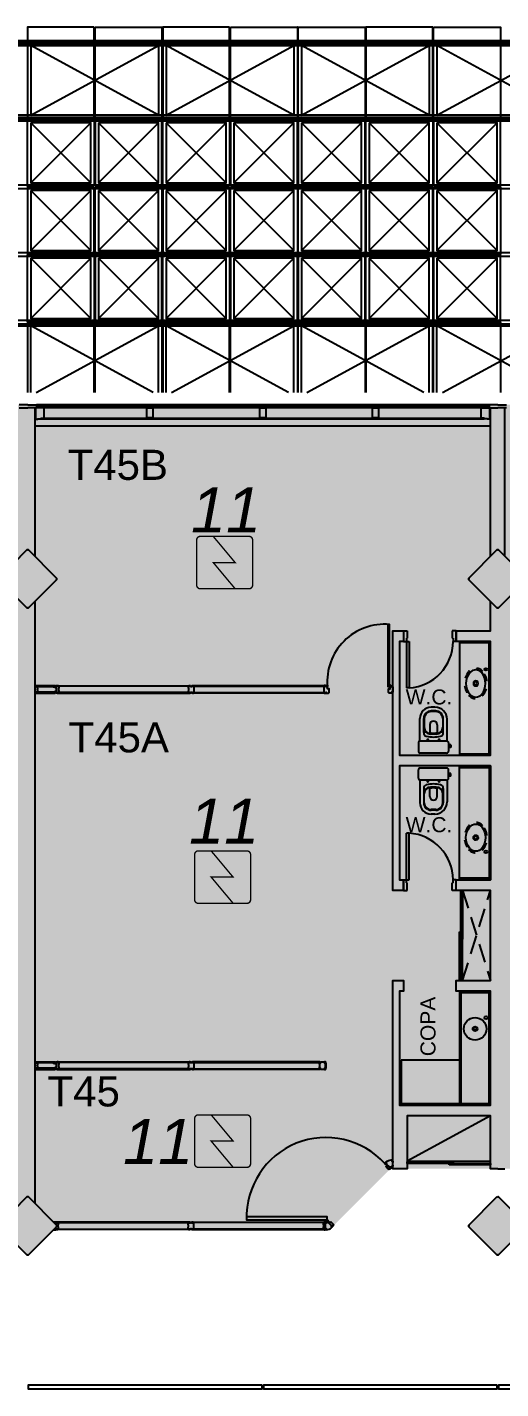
# Model space of a CAD drawing. Header units: metres. Extents: x -331 to 2982, y 362 to 2539.
# Drawn here: x 827.87 to 834.16, y 1324.65 to 1342.75 of the extents above; entities that cross this region are included whole.
import ezdxf

# ---------------------------------------------------------------- set-up
doc = ezdxf.new("R2010")
doc.units = ezdxf.units.M
for name, pattern in [('DASHED2', [0.375, 0.25, -0.125]), ('XR_BL2_3 PAV$0$CONTINUOUS', [0]), ('XR_BL2_3 PAV$0$HIDDEN', [0.375, 0.25, -0.125])]:
    doc.linetypes.add(name, pattern=pattern)
doc.layers.get('0').update_dxf_attribs({"color": 251})
doc.layers.add('_salas', color=251, linetype='Continuous', plot=False)
for name, color, linetype in [('ALV', 251, 'Continuous'), ('CX', 251, 'Continuous'), ('DET. FUMAÇA', 1, 'Continuous'), ('Detector_antigo', 84, 'Continuous'), ('Div', 251, 'Continuous'), ('Est', 251, 'Continuous'), ('Mob', 251, 'Continuous'), ('Proj', 251, 'DASHED2'), ('Texto_Salas', 251, 'Continuous'), ('vid', 251, 'Continuous')]:
    doc.layers.add(name, color=color, linetype=linetype)
doc.styles.add('ARIAL', font='arial.ttf')
doc.styles.add('X3G_ENTITY_1416BAE9', font='arial.ttf', dxfattribs={"height": 0.6})
doc.styles.add('X3G_ENTITY_1422761E', font='arial.ttf', dxfattribs={"height": 0.4})
doc.styles.add('X3G_ENTITY_1422761F', font='arial.ttf', dxfattribs={"height": 0.4})
doc.styles.add('X3G_ENTITY_14227620', font='arial.ttf', dxfattribs={"height": 0.4})

# ---------------------------------------------------------------- blocks, each defined once
blk = doc.blocks.new('Detector de fumaça')
at = {"layer": 'DET. FUMAÇA', "linetype": 'Continuous', "lineweight": 15, "const_width": 0.0187}
blk.add_lwpolyline([(774.599, 539.816), (775.249, 539.816, -0.414214), (775.296, 539.769), (775.296, 539.167, -0.414214), (775.249, 539.12), (774.599, 539.12, -0.414214), (774.553, 539.167), (774.553, 539.769, -0.414214)], format="xyb", close=True, dxfattribs=at)
blk.add_lwpolyline([(774.773, 539.816), (775.064, 539.468), (774.773, 539.468), (775.064, 539.12)], dxfattribs=at)

msp = doc.modelspace()

# ---------------------------------------------------------------- hatches: boundary and pattern name
at = {"layer": '_salas', "transparency": 33554559}
h = msp.add_hatch(color=256, dxfattribs=at)
h.dxf.hatch_style = 1
h.paths.add_polyline_path([(870.379, 1337.729), (851.629, 1337.729), (851.629, 1339.284), (851.299, 1339.284), (851.299, 1337.729), (840.564, 1337.729), (840.564, 1339.284), (840.234, 1339.284), (840.234, 1337.729), (765.239, 1337.729), (765.239, 1326.38), (765.429, 1326.38), (765.429, 1326.577), (765.615, 1326.764), (769.35, 1326.765), (769.383, 1326.773), (769.434, 1326.814), (770.192, 1327.57), (770.205, 1327.583), (770.229, 1327.574), (771.624, 1327.574), (773.019, 1327.574), (773.043, 1327.583), (773.056, 1327.57), (773.814, 1326.814), (773.866, 1326.773), (773.898, 1326.765), (777.527, 1326.765), (777.867, 1326.425), (777.874, 1326.432), (778.221, 1326.765), (781.85, 1326.765), (781.882, 1326.773), (781.934, 1326.814), (782.692, 1327.57), (782.705, 1327.583), (782.729, 1327.574), (784.124, 1327.574), (785.519, 1327.574), (785.543, 1327.583), (785.556, 1327.57), (786.314, 1326.814), (786.365, 1326.773), (786.398, 1326.765), (790.027, 1326.765), (790.367, 1326.425), (790.374, 1326.432), (790.721, 1326.765), (794.35, 1326.765), (794.382, 1326.773), (794.434, 1326.814), (795.191, 1327.57), (795.205, 1327.583), (795.229, 1327.574), (796.624, 1327.574), (798.019, 1327.574), (798.043, 1327.583), (798.056, 1327.57), (798.814, 1326.814), (798.865, 1326.773), (798.898, 1326.765), (802.527, 1326.765), (802.867, 1326.425), (802.874, 1326.432), (803.221, 1326.765), (806.85, 1326.765), (806.882, 1326.773), (806.934, 1326.814), (807.691, 1327.57), (807.705, 1327.583), (807.729, 1327.574), (809.124, 1327.574), (810.519, 1327.574), (810.543, 1327.583), (810.556, 1327.57), (811.314, 1326.814), (811.365, 1326.773), (811.398, 1326.765), (815.027, 1326.765), (815.367, 1326.425), (815.374, 1326.432), (815.721, 1326.765), (819.35, 1326.765), (819.382, 1326.773), (819.434, 1326.814), (820.191, 1327.57), (820.204, 1327.583), (820.229, 1327.574), (821.624, 1327.574), (823.019, 1327.574), (823.043, 1327.583), (823.056, 1327.57), (823.814, 1326.814), (823.865, 1326.773), (823.898, 1326.765), (827.528, 1326.765), (827.867, 1326.425), (827.874, 1326.432), (828.221, 1326.765), (831.85, 1326.765), (831.883, 1326.773), (831.935, 1326.814), (832.692, 1327.57), (832.705, 1327.583), (832.729, 1327.574), (834.124, 1327.574), (835.519, 1327.574), (835.544, 1327.583), (835.557, 1327.57), (836.314, 1326.814), (836.366, 1326.773), (836.398, 1326.765), (840.042, 1326.765), (840.374, 1326.432), (840.756, 1326.814), (840.474, 1327.096), (840.474, 1328.054), (841.234, 1328.054), (841.234, 1329.894), (849.608, 1329.894), (849.608, 1326.814), (849.748, 1326.814), (849.748, 1327.574), (851.494, 1327.574), (852.889, 1327.574), (852.913, 1327.583), (852.926, 1327.57), (853.684, 1326.814), (853.736, 1326.773), (853.768, 1326.765), (857.397, 1326.765), (857.737, 1326.425), (857.744, 1326.432), (858.091, 1326.765), (861.72, 1326.765), (861.752, 1326.773), (861.804, 1326.814), (862.562, 1327.57), (862.575, 1327.583), (862.599, 1327.574), (863.994, 1327.574), (865.389, 1327.574), (865.413, 1327.583), (865.426, 1327.57), (866.184, 1326.814), (866.235, 1326.773), (866.268, 1326.765), (870.003, 1326.764), (870.189, 1326.577), (870.189, 1326.38), (870.379, 1326.38), (870.379, 1326.38)])
h = msp.add_hatch(color=256, dxfattribs=at)
h.dxf.hatch_style = 1
h.paths.add_polyline_path([(834.124, 1327.196), (833.742, 1326.814), (834.124, 1326.432), (834.506, 1326.814)])
h.paths.add_polyline_path([(845.626, 1326.814), (845.244, 1327.196), (844.862, 1326.814), (845.244, 1326.432)])
h.paths.add_polyline_path([(851.494, 1327.196), (851.112, 1326.814), (851.494, 1326.432), (851.876, 1326.814)])
h.paths.add_polyline_path([(863.994, 1326.432), (864.376, 1326.814), (863.994, 1327.196), (863.612, 1326.814)])

# ---------------------------------------------------------------- linework, layer by layer
at = {"color": 251}
for p, q in [((831.459, 1342.747), (831.455, 1342.747)), ((772.184, 1342.502), (840.174, 1342.502)), ((827.914, 1342.502), (827.914, 1341.577)), ((827.914, 1341.577), (829.614, 1342.502)), ((829.614, 1341.577), (827.914, 1342.502)), ((829.614, 1342.502), (829.614, 1341.577)), ((829.714, 1342.502), (829.714, 1341.577)), ((829.714, 1341.577), (831.414, 1342.502)), ((831.414, 1341.577), (829.714, 1342.502)), ((831.414, 1342.502), (831.414, 1341.577)), ((831.514, 1342.502), (831.514, 1341.577)), ((831.514, 1341.577), (833.214, 1342.502)), ((833.214, 1341.577), (831.514, 1342.502)), ((833.214, 1342.502), (833.214, 1341.577)), ((833.314, 1342.502), (833.314, 1341.577)), ((833.314, 1341.577), (835.014, 1342.502)), ((835.014, 1341.577), (833.314, 1342.502)), ((827.914, 1341.477), (828.714, 1340.677)), ((827.914, 1340.677), (828.714, 1341.477)), ((828.814, 1341.477), (829.614, 1340.677)), ((828.814, 1340.677), (829.614, 1341.477)), ((829.714, 1341.477), (830.514, 1340.677)), ((829.714, 1340.677), (830.514, 1341.477)), ((830.614, 1341.477), (831.414, 1340.677)), ((830.614, 1340.677), (831.414, 1341.477)), ((831.514, 1341.477), (832.314, 1340.677)), ((831.514, 1340.677), (832.314, 1341.477)), ((832.414, 1341.477), (833.214, 1340.677)), ((832.414, 1340.677), (833.214, 1341.477)), ((833.314, 1341.477), (834.114, 1340.677)), ((833.314, 1340.677), (834.114, 1341.477)), ((827.914, 1340.577), (828.714, 1339.777)), ((827.914, 1339.777), (828.714, 1340.577)), ((828.814, 1340.577), (829.614, 1339.777)), ((828.814, 1339.777), (829.614, 1340.577)), ((829.714, 1340.577), (830.514, 1339.777)), ((829.714, 1339.777), (830.514, 1340.577)), ((830.614, 1340.577), (831.414, 1339.777)), ((830.614, 1339.777), (831.414, 1340.577)), ((831.514, 1340.577), (832.314, 1339.777)), ((831.514, 1339.777), (832.314, 1340.577)), ((832.414, 1340.577), (833.214, 1339.777)), ((832.414, 1339.777), (833.214, 1340.577)), ((833.314, 1340.577), (834.114, 1339.777)), ((833.314, 1339.777), (834.114, 1340.577)), ((827.914, 1339.677), (828.714, 1338.877)), ((827.914, 1338.877), (828.714, 1339.677)), ((828.814, 1339.677), (829.614, 1338.877)), ((828.814, 1338.877), (829.614, 1339.677)), ((829.714, 1339.677), (830.514, 1338.877)), ((829.714, 1338.877), (830.514, 1339.677)), ((830.614, 1339.677), (831.414, 1338.877)), ((830.614, 1338.877), (831.414, 1339.677)), ((831.514, 1339.677), (832.314, 1338.877)), ((831.514, 1338.877), (832.314, 1339.677)), ((832.414, 1339.677), (833.214, 1338.877)), ((832.414, 1338.877), (833.214, 1339.677)), ((833.314, 1339.677), (834.114, 1338.877)), ((833.314, 1338.877), (834.114, 1339.677)), ((827.914, 1337.891), (827.914, 1338.777)), ((829.541, 1337.891), (827.914, 1338.777)), ((827.987, 1337.891), (829.614, 1338.777)), ((829.614, 1337.891), (829.614, 1338.777)), ((829.714, 1337.891), (829.714, 1338.777)), ((831.341, 1337.891), (829.714, 1338.777)), ((829.787, 1337.891), (831.414, 1338.777)), ((831.414, 1337.891), (831.414, 1338.777)), ((831.514, 1337.891), (831.514, 1338.777)), ((833.141, 1337.891), (831.514, 1338.777)), ((831.587, 1337.891), (833.214, 1338.777)), ((833.214, 1337.891), (833.214, 1338.777)), ((833.314, 1337.891), (833.314, 1338.777)), ((834.941, 1337.891), (833.314, 1338.777)), ((833.387, 1337.891), (835.014, 1338.777))]:
    msp.add_line(p, q, dxfattribs=at)
for points in [[(828.759, 1342.747), (827.869, 1342.747), (827.869, 1341.532), (828.759, 1341.532)], [(828.769, 1342.747), (829.659, 1342.747), (829.659, 1341.532), (828.769, 1341.532)], [(830.559, 1342.747), (829.669, 1342.747), (829.669, 1341.532), (830.559, 1341.532)], [(830.569, 1342.747), (831.459, 1342.747), (831.459, 1341.532), (830.569, 1341.532)], [(831.469, 1342.747), (832.359, 1342.747), (832.359, 1341.532), (831.469, 1341.532)], [(833.259, 1342.747), (832.369, 1342.747), (832.369, 1341.532), (833.259, 1341.532)], [(833.269, 1342.747), (834.159, 1342.747), (834.159, 1341.532), (833.269, 1341.532)], [(828.759, 1340.632), (827.869, 1340.632), (827.869, 1341.522), (828.759, 1341.522)], [(827.914, 1341.477), (827.914, 1340.677), (828.714, 1340.677), (828.714, 1341.477)], [(828.769, 1340.632), (829.659, 1340.632), (829.659, 1341.522), (828.769, 1341.522)], [(828.814, 1341.477), (828.814, 1340.677), (829.614, 1340.677), (829.614, 1341.477)], [(830.559, 1340.632), (829.669, 1340.632), (829.669, 1341.522), (830.559, 1341.522)], [(829.714, 1341.477), (829.714, 1340.677), (830.514, 1340.677), (830.514, 1341.477)], [(830.569, 1340.632), (831.459, 1340.632), (831.459, 1341.522), (830.569, 1341.522)], [(830.614, 1341.477), (830.614, 1340.677), (831.414, 1340.677), (831.414, 1341.477)], [(831.469, 1340.632), (832.359, 1340.632), (832.359, 1341.522), (831.469, 1341.522)], [(831.514, 1341.477), (831.514, 1340.677), (832.314, 1340.677), (832.314, 1341.477)], [(833.259, 1340.632), (832.369, 1340.632), (832.369, 1341.522), (833.259, 1341.522)], [(832.414, 1341.477), (832.414, 1340.677), (833.214, 1340.677), (833.214, 1341.477)], [(833.269, 1340.632), (834.159, 1340.632), (834.159, 1341.522), (833.269, 1341.522)], [(833.314, 1341.477), (833.314, 1340.677), (834.114, 1340.677), (834.114, 1341.477)], [(828.759, 1340.622), (827.869, 1340.622), (827.869, 1339.732), (828.759, 1339.732)], [(827.914, 1340.577), (827.914, 1339.777), (828.714, 1339.777), (828.714, 1340.577)], [(828.769, 1340.622), (829.659, 1340.622), (829.659, 1339.732), (828.769, 1339.732)], [(828.814, 1340.577), (828.814, 1339.777), (829.614, 1339.777), (829.614, 1340.577)], [(830.559, 1340.622), (829.669, 1340.622), (829.669, 1339.732), (830.559, 1339.732)], [(829.714, 1340.577), (829.714, 1339.777), (830.514, 1339.777), (830.514, 1340.577)], [(830.569, 1340.622), (831.459, 1340.622), (831.459, 1339.732), (830.569, 1339.732)], [(830.614, 1340.577), (830.614, 1339.777), (831.414, 1339.777), (831.414, 1340.577)], [(831.469, 1340.622), (832.359, 1340.622), (832.359, 1339.732), (831.469, 1339.732)], [(831.514, 1340.577), (831.514, 1339.777), (832.314, 1339.777), (832.314, 1340.577)], [(833.259, 1340.622), (832.369, 1340.622), (832.369, 1339.732), (833.259, 1339.732)], [(832.414, 1340.577), (832.414, 1339.777), (833.214, 1339.777), (833.214, 1340.577)], [(833.269, 1340.622), (834.159, 1340.622), (834.159, 1339.732), (833.269, 1339.732)], [(833.314, 1340.577), (833.314, 1339.777), (834.114, 1339.777), (834.114, 1340.577)], [(828.759, 1338.832), (827.869, 1338.832), (827.869, 1339.722), (828.759, 1339.722)], [(827.914, 1339.677), (827.914, 1338.877), (828.714, 1338.877), (828.714, 1339.677)], [(828.769, 1338.832), (829.659, 1338.832), (829.659, 1339.722), (828.769, 1339.722)], [(828.814, 1339.677), (828.814, 1338.877), (829.614, 1338.877), (829.614, 1339.677)], [(830.559, 1338.832), (829.669, 1338.832), (829.669, 1339.722), (830.559, 1339.722)], [(829.714, 1339.677), (829.714, 1338.877), (830.514, 1338.877), (830.514, 1339.677)], [(830.569, 1338.832), (831.459, 1338.832), (831.459, 1339.722), (830.569, 1339.722)], [(830.614, 1339.677), (830.614, 1338.877), (831.414, 1338.877), (831.414, 1339.677)], [(831.469, 1338.832), (832.359, 1338.832), (832.359, 1339.722), (831.469, 1339.722)], [(831.514, 1339.677), (831.514, 1338.877), (832.314, 1338.877), (832.314, 1339.677)], [(833.259, 1338.832), (832.369, 1338.832), (832.369, 1339.722), (833.259, 1339.722)], [(832.414, 1339.677), (832.414, 1338.877), (833.214, 1338.877), (833.214, 1339.677)], [(833.269, 1338.832), (834.159, 1338.832), (834.159, 1339.722), (833.269, 1339.722)], [(833.314, 1339.677), (833.314, 1338.877), (834.114, 1338.877), (834.114, 1339.677)]]:
    msp.add_lwpolyline(points, close=True, dxfattribs=at)
for points in [[(771.934, 1342.572), (840.464, 1342.572)], [(771.934, 1342.522), (840.464, 1342.522)], [(772.184, 1342.547), (840.464, 1342.547)], [(772.184, 1342.502), (840.174, 1342.502)], [(772.064, 1341.552), (840.464, 1341.552)], [(838.614, 1341.577), (816.174, 1341.577)], [(840.344, 1341.527), (772.064, 1341.527)], [(772.064, 1341.502), (840.464, 1341.502)], [(772.184, 1341.527), (840.464, 1341.527)], [(772.064, 1340.652), (840.464, 1340.652)], [(772.064, 1340.602), (840.464, 1340.602)], [(772.064, 1339.752), (840.464, 1339.752)], [(772.064, 1339.702), (840.464, 1339.702)], [(772.064, 1338.852), (840.464, 1338.852)], [(772.064, 1338.802), (840.464, 1338.802)], [(816.174, 1338.777), (838.614, 1338.777)], [(828.759, 1337.891), (828.759, 1338.822), (827.869, 1338.822), (827.869, 1337.891)], [(828.769, 1337.891), (828.769, 1338.822), (829.659, 1338.822), (829.659, 1337.891)], [(830.559, 1337.891), (830.559, 1338.822), (829.669, 1338.822), (829.669, 1337.891)], [(830.569, 1337.891), (830.569, 1338.822), (831.459, 1338.822), (831.459, 1337.891)], [(831.469, 1337.891), (831.469, 1338.822), (832.359, 1338.822), (832.359, 1337.891)], [(833.259, 1337.891), (833.259, 1338.822), (832.369, 1338.822), (832.369, 1337.891)], [(833.269, 1337.891), (833.269, 1338.822), (834.159, 1338.822), (834.159, 1337.891)]]:
    msp.add_lwpolyline(points, dxfattribs=at)
at = {"layer": 'ALV'}
for p, q in [((827.969, 1337.689), (827.969, 1335.715)), ((827.969, 1335.113), (827.969, 1327.115))]:
    msp.add_line(p, q, dxfattribs=at)
for points in [[(834.029, 1335.715), (834.029, 1337.689), (834.124, 1337.689)], [(834.124, 1327.574), (834.029, 1327.574), (834.029, 1328.279), (832.919, 1328.279), (832.919, 1327.574), (832.729, 1327.574), (832.729, 1330.074), (832.869, 1330.074), (832.869, 1329.934), (832.819, 1329.934), (832.819, 1328.419), (834.029, 1328.419), (834.029, 1329.934), (833.569, 1329.934), (833.569, 1330.074), (834.029, 1330.074), (834.029, 1331.274), (833.569, 1331.274), (833.569, 1331.414), (834.029, 1331.414), (834.029, 1332.929), (832.819, 1332.929), (832.819, 1331.414), (832.869, 1331.414), (832.869, 1331.274), (832.729, 1331.274), (832.729, 1334.724), (832.869, 1334.724), (832.869, 1334.584), (832.819, 1334.584), (832.819, 1333.069), (834.029, 1333.069), (834.029, 1334.584), (833.569, 1334.584), (833.569, 1334.724), (834.029, 1334.724), (834.029, 1335.113)]]:
    msp.add_lwpolyline(points, dxfattribs=at)
at = {"layer": 'ALV', "color": 251}
for points in [[(834.219, 1335.715), (834.219, 1337.689), (834.124, 1337.689)], [(834.124, 1327.574), (834.219, 1327.574)]]:
    msp.add_lwpolyline(points, dxfattribs=at)
at = {"layer": 'CX', "linetype": 'ByBlock', "ltscale": 0.1}
for p, q in [((827.874, 1337.729), (827.759, 1337.729)), ((827.759, 1337.689), (827.874, 1337.689)), ((827.874, 1337.729), (827.989, 1337.729)), ((827.989, 1337.689), (827.874, 1337.689)), ((827.989, 1337.729), (827.989, 1337.689)), ((827.989, 1337.714), (828.009, 1337.714)), ((828.009, 1337.714), (828.009, 1337.688)), ((834.009, 1337.714), (833.989, 1337.714)), ((833.989, 1337.714), (833.989, 1337.688)), ((834.124, 1337.729), (834.009, 1337.729)), ((834.009, 1337.729), (834.009, 1337.689)), ((834.009, 1337.689), (834.124, 1337.689))]:
    msp.add_line(p, q, dxfattribs=at)
at = {"layer": 'CX'}
for p, q in [((827.979, 1337.539), (827.979, 1337.685)), ((827.979, 1337.685), (827.979, 1337.539)), ((834.019, 1337.685), (834.019, 1337.539)), ((834.019, 1337.539), (834.019, 1337.685)), ((832.869, 1334.724), (832.919, 1334.724)), ((832.869, 1334.724), (832.869, 1334.584)), ((832.919, 1334.724), (832.919, 1334.624)), ((833.569, 1334.724), (833.519, 1334.724)), ((833.519, 1334.724), (833.519, 1334.624)), ((833.569, 1334.724), (833.569, 1334.584)), ((832.869, 1334.584), (832.909, 1334.584)), ((832.909, 1334.624), (832.909, 1334.584)), ((832.909, 1334.624), (832.919, 1334.624)), ((832.909, 1334.584), (832.944, 1334.584)), ((832.909, 1334.584), (832.909, 1333.965)), ((832.944, 1334.584), (832.944, 1333.965)), ((833.529, 1334.624), (833.519, 1334.624)), ((833.529, 1334.624), (833.529, 1334.584)), ((833.569, 1334.584), (833.529, 1334.584)), ((832.944, 1333.965), (832.909, 1333.965)), ((832.909, 1331.414), (832.909, 1332.033)), ((832.944, 1332.033), (832.909, 1332.033)), ((832.944, 1331.414), (832.944, 1332.033)), ((832.869, 1331.274), (832.869, 1331.414)), ((832.869, 1331.414), (832.909, 1331.414)), ((832.909, 1331.414), (832.944, 1331.414)), ((832.909, 1331.374), (832.909, 1331.414)), ((833.569, 1331.414), (833.529, 1331.414)), ((833.529, 1331.374), (833.529, 1331.414)), ((833.569, 1331.274), (833.569, 1331.414)), ((832.869, 1331.274), (832.919, 1331.274)), ((832.909, 1331.374), (832.919, 1331.374)), ((832.919, 1331.274), (832.919, 1331.374)), ((833.519, 1331.274), (833.519, 1331.374)), ((833.529, 1331.374), (833.519, 1331.374)), ((833.569, 1331.274), (833.519, 1331.274))]:
    msp.add_line(p, q, dxfattribs=at)
at = {"layer": 'CX', "color": 251, "true_color": 0x606060}
for p, q in [((834.009, 1337.729), (827.989, 1337.729)), ((827.969, 1337.449), (834.029, 1337.449))]:
    msp.add_line(p, q, dxfattribs=at)
at = {"layer": 'CX', "color": 251, "linetype": 'ByBlock', "ltscale": 0.1}
for p, q in [((834.124, 1337.729), (834.239, 1337.729)), ((834.239, 1337.689), (834.124, 1337.689))]:
    msp.add_line(p, q, dxfattribs=at)
at = {"layer": 'CX'}
for points in [[(828.094, 1337.688), (828.015, 1337.688), (827.979, 1337.688), (827.979, 1337.539), (828.009, 1337.539), (828.009, 1337.54), (828.054, 1337.54), (828.054, 1337.55), (828.094, 1337.55)], [(829.459, 1337.689), (829.539, 1337.689), (829.539, 1337.555), (829.459, 1337.555)], [(830.959, 1337.689), (831.039, 1337.689), (831.039, 1337.555), (830.959, 1337.555)], [(832.459, 1337.689), (832.539, 1337.689), (832.539, 1337.555), (832.459, 1337.555)], [(833.904, 1337.688), (833.983, 1337.688), (834.019, 1337.688), (834.019, 1337.539), (833.989, 1337.539), (833.989, 1337.54), (833.944, 1337.54), (833.944, 1337.55), (833.904, 1337.55)], [(832.664, 1334.808), (832.664, 1333.983), (832.684, 1333.983), (832.684, 1334.808)], [(832.919, 1327.644), (832.919, 1327.664), (833.529, 1327.664), (833.529, 1327.644)], [(833.479, 1327.624), (833.479, 1327.644), (834.029, 1327.644), (834.029, 1327.624)], [(831.855, 1326.895), (831.855, 1326.933), (830.785, 1326.933), (830.785, 1326.895)]]:
    msp.add_lwpolyline(points, close=True, dxfattribs=at)
for points in [[(828.009, 1333.956), (828.006, 1333.967, 0.194954), (828.005, 1333.968), (828.004, 1333.969, -0.387702), (828.003, 1333.972), (828.005, 1333.975), (828.004, 1333.975), (828.002, 1333.971), (828.001, 1333.971), (828.001, 1333.978), (828.013, 1333.978), (828.013, 1333.979), (827.969, 1333.979), (827.969, 1333.909), (828.013, 1333.909), (828.013, 1333.911), (828.001, 1333.911), (828.001, 1333.917), (828.002, 1333.918), (828.004, 1333.914), (828.005, 1333.914), (828.003, 1333.917, -0.387702), (828.004, 1333.92), (828.005, 1333.921, 0.194954), (828.006, 1333.922), (828.009, 1333.932, 0.268551), (828.007, 1333.937), (827.999, 1333.942), (827.999, 1333.946), (828.007, 1333.952, 0.268551)], [(830.048, 1333.986), (830.052, 1333.986, -0.414214), (830.055, 1333.983), (830.055, 1333.989, -0.439162), (830.061, 1333.995), (830.079, 1333.995, -0.414214), (830.08, 1333.994), (830.08, 1333.994), (830.065, 1333.994), (830.065, 1333.987), (830.08, 1333.987, -0.322891), (830.085, 1333.981), (830.085, 1333.961, -0.13729), (830.085, 1333.958), (830.083, 1333.956, 0.13729), (830.082, 1333.953), (830.082, 1333.944), (830.082, 1333.935, 0.13729), (830.083, 1333.933), (830.085, 1333.93, -0.13729), (830.085, 1333.928), (830.085, 1333.907, -0.322891), (830.08, 1333.902), (830.065, 1333.902), (830.065, 1333.895), (830.08, 1333.895), (830.08, 1333.894, -0.414214), (830.079, 1333.893), (830.061, 1333.893, -0.439162), (830.055, 1333.9), (830.055, 1333.905, -0.414214), (830.052, 1333.902), (830.048, 1333.902, -0.414214), (830.045, 1333.905), (830.045, 1333.9, -0.439162), (830.039, 1333.893), (830.021, 1333.893, -0.414214), (830.02, 1333.894), (830.02, 1333.895), (830.035, 1333.895), (830.035, 1333.902), (830.02, 1333.902, -0.322891), (830.014, 1333.907), (830.014, 1333.928, -0.13729), (830.015, 1333.93), (830.017, 1333.933, 0.13729), (830.017, 1333.935), (830.017, 1333.944), (830.017, 1333.953, 0.13729), (830.017, 1333.956), (830.015, 1333.958, -0.13729), (830.014, 1333.961), (830.014, 1333.981, -0.322891), (830.02, 1333.987), (830.035, 1333.987), (830.035, 1333.994), (830.02, 1333.994), (830.02, 1333.994, -0.414214), (830.021, 1333.995), (830.039, 1333.995, -0.439162), (830.045, 1333.989), (830.045, 1333.983, -0.414214)], [(831.841, 1333.9), (831.841, 1333.907), (831.842, 1333.907), (831.842, 1333.898, 0.422579), (831.847, 1333.893), (831.865, 1333.893, 0.414214), (831.882, 1333.909), (831.882, 1333.951, 0.414214), (831.88, 1333.953), (831.872, 1333.953), (831.874, 1333.951), (831.868, 1333.951), (831.869, 1333.953), (831.862, 1333.953), (831.862, 1333.993, 0.414214), (831.86, 1333.995), (831.847, 1333.995, 0.414214), (831.842, 1333.99), (831.842, 1333.979), (831.841, 1333.979), (831.841, 1333.989, 0.439162), (831.835, 1333.995), (831.817, 1333.995, 0.414214), (831.816, 1333.994), (831.816, 1333.994), (831.831, 1333.994), (831.831, 1333.987), (831.816, 1333.987, 0.322891), (831.81, 1333.981), (831.81, 1333.961, 0.13729), (831.811, 1333.958), (831.813, 1333.956, -0.13729), (831.813, 1333.953), (831.813, 1333.944), (831.813, 1333.935, -0.13729), (831.813, 1333.933), (831.811, 1333.93, 0.13729), (831.81, 1333.928), (831.81, 1333.907, 0.322891), (831.816, 1333.902), (831.831, 1333.902), (831.831, 1333.895), (831.816, 1333.895), (831.816, 1333.894, 0.414214), (831.817, 1333.893), (831.835, 1333.893, 0.439162)], [(828.009, 1328.956), (828.006, 1328.967, 0.194954), (828.005, 1328.968), (828.004, 1328.969, -0.387702), (828.003, 1328.972), (828.005, 1328.975), (828.004, 1328.975), (828.002, 1328.971), (828.001, 1328.971), (828.001, 1328.978), (828.013, 1328.978), (828.013, 1328.979), (827.969, 1328.979), (827.969, 1328.909), (828.013, 1328.909), (828.013, 1328.911), (828.001, 1328.911), (828.001, 1328.917), (828.002, 1328.918), (828.004, 1328.914), (828.005, 1328.914), (828.003, 1328.917, -0.387702), (828.004, 1328.92), (828.005, 1328.921, 0.194954), (828.006, 1328.922), (828.009, 1328.932, 0.268551), (828.007, 1328.937), (827.999, 1328.942), (827.999, 1328.946), (828.007, 1328.952, 0.268551)], [(830.048, 1328.986), (830.052, 1328.986, -0.414214), (830.055, 1328.983), (830.055, 1328.989, -0.439162), (830.061, 1328.995), (830.079, 1328.995, -0.414214), (830.08, 1328.994), (830.08, 1328.994), (830.065, 1328.994), (830.065, 1328.987), (830.08, 1328.987, -0.322891), (830.085, 1328.981), (830.085, 1328.961, -0.13729), (830.085, 1328.958), (830.083, 1328.956, 0.13729), (830.082, 1328.953), (830.082, 1328.944), (830.082, 1328.935, 0.13729), (830.083, 1328.933), (830.085, 1328.93, -0.13729), (830.085, 1328.928), (830.085, 1328.907, -0.322891), (830.08, 1328.902), (830.065, 1328.902), (830.065, 1328.895), (830.08, 1328.895), (830.08, 1328.894, -0.414214), (830.079, 1328.893), (830.061, 1328.893, -0.439162), (830.055, 1328.9), (830.055, 1328.905, -0.414214), (830.052, 1328.902), (830.048, 1328.902, -0.414214), (830.045, 1328.905), (830.045, 1328.9, -0.439162), (830.039, 1328.893), (830.021, 1328.893, -0.414214), (830.02, 1328.894), (830.02, 1328.895), (830.035, 1328.895), (830.035, 1328.902), (830.02, 1328.902, -0.322891), (830.014, 1328.907), (830.014, 1328.928, -0.13729), (830.015, 1328.93), (830.017, 1328.933, 0.13729), (830.017, 1328.935), (830.017, 1328.944), (830.017, 1328.953, 0.13729), (830.017, 1328.956), (830.015, 1328.958, -0.13729), (830.014, 1328.961), (830.014, 1328.981, -0.322891), (830.02, 1328.987), (830.035, 1328.987), (830.035, 1328.994), (830.02, 1328.994), (830.02, 1328.994, -0.414214), (830.021, 1328.995), (830.039, 1328.995, -0.439162), (830.045, 1328.989), (830.045, 1328.983, -0.414214)], [(831.755, 1328.965), (831.755, 1328.962), (831.754, 1328.962, -0.414214), (831.753, 1328.962), (831.753, 1328.979), (831.768, 1328.979), (831.768, 1328.99, -0.414214), (831.773, 1328.995), (831.813, 1328.995, -0.414214), (831.818, 1328.99), (831.818, 1328.979), (831.833, 1328.979), (831.833, 1328.962, -0.414214), (831.833, 1328.962), (831.832, 1328.962), (831.832, 1328.963, 0.414214), (831.83, 1328.965), (831.828, 1328.965), (831.828, 1328.924), (831.83, 1328.924, 0.414214), (831.832, 1328.926), (831.832, 1328.927), (831.833, 1328.927, -0.414214), (831.833, 1328.926), (831.833, 1328.909), (831.818, 1328.909), (831.818, 1328.898, -0.414214), (831.813, 1328.893), (831.793, 1328.893), (831.773, 1328.893, -0.414214), (831.768, 1328.898), (831.768, 1328.909), (831.753, 1328.909), (831.753, 1328.926, -0.414214), (831.754, 1328.927), (831.755, 1328.927), (831.755, 1328.924), (831.758, 1328.924), (831.758, 1328.965)], [(831.828, 1328.893, 0.32019), (831.837, 1328.9, -0.002744), (831.841, 1328.911, 0.332744), (831.84, 1328.912, -0.702025), (831.841, 1328.916, 0.317833), (831.842, 1328.917, 0.05088), (831.844, 1328.944, 0.05088), (831.842, 1328.972, 0.317833), (831.841, 1328.973, -0.702025), (831.84, 1328.977, 0.332744), (831.841, 1328.978, -0.002744), (831.837, 1328.989, 0.32019), (831.828, 1328.995), (831.825, 1328.995, 0.414214), (831.82, 1328.99), (831.82, 1328.979), (831.833, 1328.979), (831.833, 1328.962, -0.414214), (831.833, 1328.962), (831.832, 1328.962), (831.832, 1328.963, 0.414214), (831.83, 1328.965), (831.828, 1328.965), (831.828, 1328.924), (831.83, 1328.924, 0.414214), (831.832, 1328.926), (831.832, 1328.927), (831.833, 1328.927, -0.414214), (831.833, 1328.926), (831.833, 1328.909), (831.82, 1328.909), (831.82, 1328.898, 0.414214), (831.825, 1328.893)], [(832.729, 1327.659, -0.414214), (832.728, 1327.658), (832.727, 1327.658), (832.727, 1327.659, 0.414214), (832.725, 1327.661), (832.724, 1327.661), (832.724, 1327.641), (832.724, 1327.621), (832.725, 1327.621, 0.414214), (832.727, 1327.622), (832.727, 1327.623), (832.728, 1327.623, -0.414214), (832.729, 1327.623), (832.729, 1327.606), (832.714, 1327.606), (832.714, 1327.595, -0.668179), (832.705, 1327.591), (832.697, 1327.599), (832.687, 1327.589), (832.675, 1327.601, -0.414214), (832.675, 1327.601), (832.675, 1327.602), (832.676, 1327.601, 0.414214), (832.679, 1327.601), (832.68, 1327.603), (832.651, 1327.631), (832.65, 1327.63, 0.414214), (832.65, 1327.627), (832.651, 1327.627), (832.65, 1327.626, -0.414214), (832.649, 1327.626), (832.637, 1327.638), (832.648, 1327.649), (832.64, 1327.657, -0.441105), (832.64, 1327.664, -0.152372), (832.708, 1327.692, -0.441105), (832.714, 1327.687), (832.714, 1327.676), (832.729, 1327.676)], [(831.858, 1326.857), (831.851, 1326.864, -0.414214), (831.851, 1326.871), (831.86, 1326.88, -0.414214), (831.863, 1326.88), (831.871, 1326.872), (831.87, 1326.871), (831.87, 1326.871), (831.871, 1326.872), (831.871, 1326.872), (831.862, 1326.881, 0.294496), (831.86, 1326.882, -3.099483), (831.864, 1326.888), (831.866, 1326.886), (831.865, 1326.885), (831.886, 1326.864), (831.884, 1326.862), (831.874, 1326.872), (831.874, 1326.871), (831.883, 1326.863), (831.881, 1326.86), (831.881, 1326.86), (831.882, 1326.861), (831.89, 1326.853), (831.895, 1326.858), (831.896, 1326.855), (831.9, 1326.86), (831.898, 1326.86), (831.903, 1326.866, -0.414214), (831.906, 1326.866), (831.934, 1326.837, -0.414214), (831.934, 1326.814), (831.921, 1326.8, -0.422579), (831.914, 1326.801), (831.907, 1326.808), (831.918, 1326.818), (831.906, 1326.83, 0.414214), (831.905, 1326.83), (831.904, 1326.829), (831.905, 1326.829, -0.414214), (831.905, 1326.826), (831.904, 1326.825), (831.875, 1326.854), (831.876, 1326.855, -0.414214), (831.879, 1326.855), (831.879, 1326.854), (831.88, 1326.855, 0.414214), (831.88, 1326.855), (831.868, 1326.868)], [(828.248, 1326.792), (828.263, 1326.807), (828.256, 1326.814), (828.263, 1326.821), (828.248, 1326.837), (828.248, 1326.859, -0.439162), (828.254, 1326.866), (828.272, 1326.866, -0.414214), (828.273, 1326.865), (828.273, 1326.864), (828.258, 1326.864), (828.258, 1326.857), (828.272, 1326.857, -0.322891), (828.278, 1326.852), (828.278, 1326.831, -0.13729), (828.277, 1326.829), (828.276, 1326.826, 0.13729), (828.275, 1326.823), (828.275, 1326.815), (828.275, 1326.806, 0.13729), (828.276, 1326.803), (828.277, 1326.8, -0.13729), (828.278, 1326.798), (828.278, 1326.778, -0.322891), (828.272, 1326.772), (828.258, 1326.772), (828.258, 1326.765), (828.273, 1326.765), (828.273, 1326.765, -0.414214), (828.272, 1326.764), (828.254, 1326.764, -0.439162), (828.248, 1326.77)], [(830.043, 1326.857), (830.047, 1326.857, -0.414214), (830.05, 1326.854), (830.05, 1326.859, -0.439162), (830.056, 1326.866), (830.074, 1326.866, -0.414214), (830.075, 1326.865), (830.075, 1326.864), (830.06, 1326.864), (830.06, 1326.857), (830.075, 1326.857, -0.322891), (830.08, 1326.852), (830.08, 1326.831, -0.13729), (830.08, 1326.829), (830.078, 1326.826, 0.13729), (830.077, 1326.823), (830.077, 1326.815), (830.077, 1326.806, 0.13729), (830.078, 1326.803), (830.08, 1326.8, -0.13729), (830.08, 1326.798), (830.08, 1326.778, -0.322891), (830.075, 1326.772), (830.06, 1326.772), (830.06, 1326.765), (830.075, 1326.765), (830.075, 1326.765, -0.414214), (830.074, 1326.764), (830.056, 1326.764, -0.439162), (830.05, 1326.77), (830.05, 1326.776, -0.414214), (830.047, 1326.773), (830.043, 1326.773, -0.414214), (830.04, 1326.776), (830.04, 1326.77, -0.439162), (830.034, 1326.764), (830.016, 1326.764, -0.414214), (830.015, 1326.765), (830.015, 1326.765), (830.03, 1326.765), (830.03, 1326.772), (830.015, 1326.772, -0.322891), (830.009, 1326.778), (830.009, 1326.798, -0.13729), (830.01, 1326.8), (830.012, 1326.803, 0.13729), (830.012, 1326.806), (830.012, 1326.815), (830.012, 1326.823, 0.13729), (830.012, 1326.826), (830.01, 1326.829, -0.13729), (830.009, 1326.831), (830.009, 1326.852, -0.322891), (830.015, 1326.857), (830.03, 1326.857), (830.03, 1326.864), (830.015, 1326.864), (830.015, 1326.865, -0.414214), (830.016, 1326.866), (830.034, 1326.866, -0.439162), (830.04, 1326.859), (830.04, 1326.854, -0.414214)], [(831.809, 1326.798, -0.13729), (831.809, 1326.801), (831.811, 1326.804, 0.13729), (831.812, 1326.806), (831.812, 1326.815), (831.812, 1326.824, 0.13729), (831.811, 1326.827), (831.809, 1326.829, -0.13729), (831.809, 1326.832), (831.809, 1326.852, -0.322891), (831.814, 1326.857), (831.829, 1326.857), (831.829, 1326.865), (831.814, 1326.865), (831.814, 1326.865, -0.414214), (831.815, 1326.866), (831.833, 1326.866, -0.439162), (831.839, 1326.86), (831.839, 1326.85), (831.826, 1326.85), (831.826, 1326.833, 0.414214), (831.827, 1326.833), (831.828, 1326.833), (831.828, 1326.834, -0.414214), (831.829, 1326.835), (831.831, 1326.835), (831.831, 1326.815), (831.831, 1326.795), (831.829, 1326.795, -0.414214), (831.828, 1326.797), (831.828, 1326.798), (831.827, 1326.798, 0.414214), (831.826, 1326.797), (831.826, 1326.78), (831.839, 1326.78), (831.839, 1326.77, -0.439162), (831.833, 1326.763), (831.815, 1326.763, -0.414214), (831.814, 1326.764), (831.814, 1326.764), (831.829, 1326.764), (831.829, 1326.772), (831.814, 1326.772, -0.322891), (831.809, 1326.777)], [(831.826, 1326.78), (831.841, 1326.78), (831.841, 1326.769, 0.440902), (831.847, 1326.764, 0.152386), (831.914, 1326.792, 0.440902), (831.915, 1326.8), (831.907, 1326.807), (831.918, 1326.818), (831.906, 1326.83, 0.414214), (831.905, 1326.83), (831.904, 1326.829), (831.905, 1326.829, -0.414214), (831.905, 1326.826), (831.904, 1326.825), (831.875, 1326.854), (831.876, 1326.855, -0.414214), (831.879, 1326.855), (831.879, 1326.854), (831.88, 1326.855, 0.414214), (831.88, 1326.855), (831.868, 1326.868), (831.857, 1326.857), (831.85, 1326.865, 0.668179), (831.841, 1326.861), (831.841, 1326.85), (831.826, 1326.85), (831.826, 1326.833, 0.414214), (831.827, 1326.833), (831.828, 1326.833), (831.828, 1326.834, -0.414214), (831.829, 1326.835), (831.831, 1326.835), (831.831, 1326.815), (831.831, 1326.795), (831.829, 1326.795, -0.414214), (831.828, 1326.797), (831.828, 1326.798), (831.827, 1326.798, 0.414214), (831.826, 1326.797)]]:
    msp.add_lwpolyline(points, format="xyb", close=True, dxfattribs=at)
at = {"layer": 'CX', "linetype": 'XR_BL2_3 PAV$0$CONTINUOUS'}
for points in [[(828.279, 1333.893), (828.261, 1333.893, -0.420879), (828.255, 1333.9), (828.255, 1333.91), (828.235, 1333.91), (828.235, 1333.915), (828.231, 1333.915), (828.23, 1333.913, -0.414214), (828.227, 1333.91), (828.219, 1333.91), (828.212, 1333.91), (828.212, 1333.911), (828.219, 1333.911), (828.227, 1333.911, 0.414214), (828.229, 1333.913), (828.229, 1333.915, -0.414214), (828.23, 1333.916), (828.238, 1333.917, 0.212526), (828.239, 1333.918), (828.239, 1333.919), (828.24, 1333.918), (828.239, 1333.917, -0.204506), (828.238, 1333.916), (828.237, 1333.916), (828.237, 1333.911), (828.25, 1333.911), (828.25, 1333.927), (828.259, 1333.927), (828.259, 1333.947), (828.259, 1333.962), (828.25, 1333.962), (828.25, 1333.978), (828.237, 1333.978), (828.237, 1333.973), (828.238, 1333.973, -0.204506), (828.239, 1333.972), (828.24, 1333.971), (828.239, 1333.97), (828.239, 1333.971, 0.212526), (828.238, 1333.972), (828.23, 1333.973, -0.414214), (828.229, 1333.974), (828.229, 1333.976, 0.414214), (828.227, 1333.978), (828.223, 1333.978), (828.212, 1333.978), (828.212, 1333.979), (828.223, 1333.979), (828.227, 1333.979, -0.414214), (828.23, 1333.976), (828.231, 1333.974), (828.235, 1333.974), (828.235, 1333.98), (828.255, 1333.98), (828.255, 1333.989, -0.420879), (828.261, 1333.996), (828.279, 1333.996, -0.414214), (828.28, 1333.995), (828.28, 1333.994), (828.265, 1333.994), (828.265, 1333.987), (828.28, 1333.987, -0.322891), (828.286, 1333.982), (828.286, 1333.961, -0.13729), (828.285, 1333.959), (828.284, 1333.956, 0.13729), (828.283, 1333.954), (828.283, 1333.944), (828.283, 1333.935, 0.13729), (828.284, 1333.933), (828.285, 1333.93, -0.13729), (828.286, 1333.928), (828.286, 1333.907, -0.322891), (828.28, 1333.902), (828.265, 1333.902), (828.265, 1333.895), (828.28, 1333.895), (828.28, 1333.894, -0.414214)], [(828.279, 1328.893), (828.261, 1328.893, -0.420879), (828.255, 1328.9), (828.255, 1328.91), (828.235, 1328.91), (828.235, 1328.915), (828.231, 1328.915), (828.23, 1328.913, -0.414214), (828.227, 1328.91), (828.219, 1328.91), (828.212, 1328.91), (828.212, 1328.911), (828.219, 1328.911), (828.227, 1328.911, 0.414214), (828.229, 1328.913), (828.229, 1328.915, -0.414214), (828.23, 1328.916), (828.238, 1328.917, 0.212526), (828.239, 1328.918), (828.239, 1328.919), (828.24, 1328.918), (828.239, 1328.917, -0.204506), (828.238, 1328.916), (828.237, 1328.916), (828.237, 1328.911), (828.25, 1328.911), (828.25, 1328.927), (828.259, 1328.927), (828.259, 1328.947), (828.259, 1328.962), (828.25, 1328.962), (828.25, 1328.978), (828.237, 1328.978), (828.237, 1328.973), (828.238, 1328.973, -0.204506), (828.239, 1328.972), (828.24, 1328.971), (828.239, 1328.97), (828.239, 1328.971, 0.212526), (828.238, 1328.972), (828.23, 1328.973, -0.414214), (828.229, 1328.974), (828.229, 1328.976, 0.414214), (828.227, 1328.978), (828.223, 1328.978), (828.212, 1328.978), (828.212, 1328.979), (828.223, 1328.979), (828.227, 1328.979, -0.414214), (828.23, 1328.976), (828.231, 1328.974), (828.235, 1328.974), (828.235, 1328.98), (828.255, 1328.98), (828.255, 1328.989, -0.420879), (828.261, 1328.996), (828.279, 1328.996, -0.414214), (828.28, 1328.995), (828.28, 1328.994), (828.265, 1328.994), (828.265, 1328.987), (828.28, 1328.987, -0.322891), (828.286, 1328.982), (828.286, 1328.961, -0.13729), (828.285, 1328.959), (828.284, 1328.956, 0.13729), (828.283, 1328.954), (828.283, 1328.944), (828.283, 1328.935, 0.13729), (828.284, 1328.933), (828.285, 1328.93, -0.13729), (828.286, 1328.928), (828.286, 1328.907, -0.322891), (828.28, 1328.902), (828.265, 1328.902), (828.265, 1328.895), (828.28, 1328.895), (828.28, 1328.894, -0.414214)]]:
    msp.add_lwpolyline(points, format="xyb", close=True, dxfattribs=at)
at = {"layer": 'CX', "linetype": 'Continuous'}
msp.add_lwpolyline([(832.692, 1333.992, -0.414214), (832.694, 1333.994), (832.707, 1333.994, -0.414214), (832.712, 1333.989), (832.712, 1333.979), (832.729, 1333.979), (832.729, 1333.913), (832.729, 1333.909), (832.712, 1333.909), (832.712, 1333.899, -0.422579), (832.707, 1333.894), (832.688, 1333.894, -0.414214), (832.672, 1333.911), (832.672, 1333.951, -0.414214), (832.674, 1333.953), (832.681, 1333.953), (832.68, 1333.951), (832.686, 1333.951), (832.684, 1333.953), (832.692, 1333.953), (832.692, 1333.965), (832.693, 1333.965), (832.693, 1333.966), (832.69, 1333.966), (832.69, 1333.977), (832.689, 1333.978), (832.689, 1333.964), (832.687, 1333.964), (832.687, 1333.994), (832.685, 1333.994), (832.685, 1333.996, -3.099483), (832.692, 1333.995, 0.294496), (832.691, 1333.993), (832.691, 1333.981), (832.693, 1333.981), (832.693, 1333.981), (832.692, 1333.981), (832.692, 1333.992)], format="xyb", close=True, dxfattribs=at)
at = {"layer": 'CX', "linetype": 'XR_BL2_3 PAV$0$CONTINUOUS'}
msp.add_lwpolyline([(832.623, 1327.643, -0.414214), (832.623, 1327.646), (832.632, 1327.655, -0.414214), (832.64, 1327.655), (832.647, 1327.648), (832.644, 1327.645), (832.643, 1327.646), (832.645, 1327.648), (832.638, 1327.654, 0.414214), (832.634, 1327.654), (832.624, 1327.645, 0.414214), (832.624, 1327.645), (832.629, 1327.64), (832.631, 1327.642, -0.414214), (832.633, 1327.642), (832.688, 1327.587), (832.698, 1327.597), (832.705, 1327.59, -0.422579), (832.705, 1327.583), (832.692, 1327.57, -0.414214), (832.668, 1327.57), (832.639, 1327.6, -0.414214), (832.639, 1327.602), (832.644, 1327.608), (832.645, 1327.605), (832.649, 1327.609), (832.646, 1327.61), (832.652, 1327.615), (832.624, 1327.643)], format="xyb", dxfattribs=at)
at = {"layer": 'CX'}
for points in [[(828.248, 1326.837), (828.248, 1326.864), (828.22, 1326.864)], [(828.22, 1326.764), (828.248, 1326.764), (828.248, 1326.792)]]:
    msp.add_lwpolyline(points, dxfattribs=at)
at = {"layer": 'CX', "color": 251, "true_color": 0x606060}
for centre, radius, start, end in [((832.62, 1334.047), 0.764, 85.1646, 184.8272), ((832.909, 1334.584), 0.62, 273.2362, 0), ((832.909, 1331.414), 0.62, 0, 86.7638), ((831.841, 1326.932), 1.057, 42.2667, 181.8592)]:
    msp.add_arc(centre, radius, start, end, dxfattribs=at)
at = {"layer": 'Div', "linetype": 'ByBlock'}
for points in [[(828.24, 1333.98), (827.975, 1333.98), (827.975, 1333.995), (828.24, 1333.995)], [(828.24, 1333.909), (827.975, 1333.909), (827.975, 1333.894), (828.24, 1333.894)], [(828.24, 1328.98), (827.975, 1328.98), (827.975, 1328.995), (828.24, 1328.995)], [(828.24, 1328.909), (827.975, 1328.909), (827.975, 1328.894), (828.24, 1328.894)]]:
    msp.add_lwpolyline(points, close=True, dxfattribs=at)
at = {"layer": 'Est'}
for points in [[(827.874, 1335.032), (827.874, 1335.032), (827.867, 1335.025), (827.485, 1335.407), (827.492, 1335.414), (827.485, 1335.421), (827.867, 1335.803), (827.874, 1335.796), (827.874, 1335.796)], [(827.874, 1335.032), (827.874, 1335.032), (827.881, 1335.025), (828.263, 1335.407), (828.256, 1335.414), (828.263, 1335.421), (827.881, 1335.803), (827.874, 1335.796), (827.874, 1335.796)], [(834.124, 1335.032), (834.124, 1335.032), (834.117, 1335.025), (833.735, 1335.407), (833.742, 1335.414), (833.735, 1335.421), (834.117, 1335.803), (834.124, 1335.796), (834.124, 1335.796)], [(827.874, 1326.432), (827.867, 1326.425), (827.485, 1326.807), (827.492, 1326.814), (827.485, 1326.821), (827.867, 1327.203), (827.874, 1327.196)], [(827.874, 1326.432), (827.881, 1326.425), (828.263, 1326.807), (828.256, 1326.814), (828.263, 1326.821), (827.881, 1327.203), (827.874, 1327.196)]]:
    msp.add_lwpolyline(points, dxfattribs=at)
at = {"layer": 'Est', "color": 251}
msp.add_lwpolyline([(834.124, 1335.032), (834.124, 1335.032), (834.131, 1335.025), (834.513, 1335.407), (834.506, 1335.414), (834.513, 1335.421), (834.131, 1335.803), (834.124, 1335.796), (834.124, 1335.796)], dxfattribs=at)
msp.add_lwpolyline([(834.117, 1327.203), (834.124, 1327.196), (834.131, 1327.203), (834.513, 1326.821), (834.506, 1326.814), (834.513, 1326.807), (834.131, 1326.425), (834.124, 1326.432), (834.117, 1326.425), (833.735, 1326.807), (833.742, 1326.814), (833.735, 1326.821)], close=True, dxfattribs=at)
at = {"layer": 'Mob'}
for p, q in [((833.302, 1333.65), (833.237, 1333.65)), ((833.289, 1333.709), (833.239, 1333.709)), ((833.299, 1333.659), (833.239, 1333.659)), ((833.089, 1333.259), (833.089, 1333.559)), ((833.139, 1333.443), (833.139, 1333.559)), ((833.139, 1333.371), (833.139, 1333.443)), ((833.147, 1333.56), (833.147, 1333.44)), ((833.221, 1333.476), (833.221, 1333.37)), ((833.317, 1333.476), (833.317, 1333.37)), ((833.392, 1333.56), (833.392, 1333.44)), ((833.399, 1333.443), (833.399, 1333.559)), ((833.399, 1333.371), (833.399, 1333.443)), ((833.449, 1333.259), (833.449, 1333.549)), ((833.069, 1333.234), (833.069, 1333.124)), ((833.444, 1333.259), (833.094, 1333.259)), ((833.307, 1333.351), (833.231, 1333.351)), ((833.307, 1333.355), (833.232, 1333.355)), ((833.469, 1333.234), (833.469, 1333.124)), ((833.444, 1333.099), (833.094, 1333.099)), ((833.484, 1333.204), (833.469, 1333.204)), ((833.484, 1333.174), (833.469, 1333.174)), ((833.484, 1333.207), (833.484, 1333.172)), ((833.499, 1333.207), (833.484, 1333.207)), ((833.499, 1333.172), (833.484, 1333.172)), ((833.499, 1333.207), (833.499, 1333.172)), ((833.069, 1332.764), (833.069, 1332.874)), ((833.444, 1332.899), (833.094, 1332.899)), ((833.469, 1332.764), (833.469, 1332.874)), ((833.089, 1332.74), (833.089, 1332.439)), ((833.444, 1332.739), (833.094, 1332.739)), ((833.449, 1332.74), (833.449, 1332.449)), ((833.484, 1332.824), (833.469, 1332.824)), ((833.484, 1332.794), (833.469, 1332.794)), ((833.499, 1332.827), (833.484, 1332.827)), ((833.484, 1332.792), (833.484, 1332.827)), ((833.499, 1332.792), (833.484, 1332.792)), ((833.499, 1332.792), (833.499, 1332.827)), ((833.139, 1332.628), (833.139, 1332.555)), ((833.139, 1332.555), (833.139, 1332.439)), ((833.147, 1332.438), (833.147, 1332.558)), ((833.221, 1332.522), (833.221, 1332.628)), ((833.307, 1332.647), (833.231, 1332.647)), ((833.307, 1332.643), (833.232, 1332.643)), ((833.317, 1332.522), (833.317, 1332.628)), ((833.392, 1332.438), (833.392, 1332.558)), ((833.399, 1332.628), (833.399, 1332.555)), ((833.399, 1332.555), (833.399, 1332.439)), ((833.302, 1332.348), (833.237, 1332.348)), ((833.299, 1332.339), (833.239, 1332.339)), ((833.289, 1332.289), (833.239, 1332.289)), ((833.654, 1330.074), (833.654, 1331.274)), ((833.614, 1329.019), (832.839, 1329.019)), ((834.029, 1328.279), (832.919, 1327.674)), ((832.919, 1327.674), (834.029, 1327.674))]:
    msp.add_line(p, q, dxfattribs=at)
at = {"layer": 'Mob', "ltscale": 0.05}
msp.add_line((833.634, 1329.914), (833.634, 1328.439), dxfattribs=at)
at = {"layer": 'Mob'}
for points in [[(833.614, 1333.069), (833.614, 1333.069), (834.029, 1333.069), (834.029, 1334.584), (833.614, 1334.584), (833.614, 1333.069)], [(833.614, 1333.089), (834.009, 1333.089), (834.009, 1334.564), (833.614, 1334.564)], [(833.614, 1332.929), (833.614, 1332.929), (834.029, 1332.929), (834.029, 1331.414), (833.614, 1331.414), (833.614, 1332.929)], [(833.614, 1332.909), (834.009, 1332.909), (834.009, 1331.434), (833.614, 1331.434)], [(832.839, 1329.019), (832.839, 1328.439), (834.009, 1328.439), (834.009, 1329.914), (833.614, 1329.914)], [(833.614, 1328.419), (833.614, 1328.419), (834.029, 1328.419), (834.029, 1329.934), (833.614, 1329.934), (833.614, 1328.419)]]:
    msp.add_lwpolyline(points, dxfattribs=at)
at = {"layer": 'Mob', "linetype": 'XR_BL2_3 PAV$0$HIDDEN', "ltscale": 0.05}
for points in [[(833.737, 1334.181, 0.358975), (833.737, 1333.868)], [(833.926, 1334.181, 0.472393), (833.737, 1334.181)], [(833.926, 1333.867, 0.359179), (833.926, 1334.181)], [(833.737, 1333.868, 0.471699), (833.926, 1333.867)], [(833.737, 1332.131, -0.471699), (833.926, 1332.131)], [(833.737, 1331.818, -0.358975), (833.737, 1332.131)], [(833.926, 1332.131, -0.359179), (833.926, 1331.818)], [(833.926, 1331.818, -0.472393), (833.737, 1331.818)]]:
    msp.add_lwpolyline(points, format="xyb", dxfattribs=at)
at = {"layer": 'Mob'}
for points in [[(833.753, 1334.168, 0.358974), (833.753, 1333.881)], [(833.91, 1334.168, 0.472527), (833.753, 1334.168)], [(833.91, 1333.881, 0.359169), (833.91, 1334.168)], [(833.854, 1334.024, 1), (833.809, 1334.024)], [(833.809, 1334.024, 1), (833.854, 1334.024)], [(833.753, 1333.881, 0.471701), (833.91, 1333.881)], [(833.753, 1332.118, -0.471701), (833.91, 1332.118)], [(833.753, 1331.831, -0.358974), (833.753, 1332.118)], [(833.809, 1331.974, -1), (833.854, 1331.974)], [(833.854, 1331.974, -1), (833.809, 1331.974)], [(833.91, 1332.118, -0.359169), (833.91, 1331.831)], [(833.91, 1331.831, -0.472527), (833.753, 1331.831)]]:
    msp.add_lwpolyline(points, format="xyb", dxfattribs=at)
for points in [[(833.832, 1334.058, 1.732057), (833.861, 1334.008, 0.577348)], [(833.832, 1331.941, -1.732057), (833.861, 1331.991, -0.577348)]]:
    msp.add_lwpolyline(points, format="xyb", close=True, dxfattribs=at)
for points in [[(833.634, 1331.274), (833.654, 1331.274), (833.654, 1330.624), (833.634, 1330.624)], [(833.614, 1330.724), (833.634, 1330.724), (833.634, 1330.074), (833.614, 1330.074)]]:
    msp.add_lwpolyline(points, close=True, dxfattribs=at)
for centre, radius in [((833.964, 1334.212), 0.0175), ((833.194, 1333.278), 0.0075), ((833.344, 1333.278), 0.0075), ((833.194, 1332.72), 0.0075), ((833.344, 1332.72), 0.0075), ((833.964, 1331.787), 0.0175), ((833.822, 1329.434), 0.15), ((833.822, 1329.434), 0.0303), ((833.822, 1329.434), 0.0203), ((833.968, 1329.581), 0.0203)]:
    msp.add_circle(centre, radius, dxfattribs=at)
for centre, radius, start, end in [((833.239, 1333.559), 0.15, 90, 180), ((833.239, 1333.559), 0.1, 90, 180), ((833.237, 1333.56), 0.09, 90, 180), ((833.289, 1333.549), 0.16, 0, 90), ((833.299, 1333.559), 0.1, 0, 90), ((833.302, 1333.56), 0.09, 0, 90), ((833.231, 1333.443), 0.092, 180, 270), ((833.232, 1333.44), 0.085, 180, 270), ((833.269, 1333.476), 0.048, 0, 180), ((833.307, 1333.443), 0.092, 270, 0), ((833.307, 1333.44), 0.085, 270, 0), ((833.094, 1333.234), 0.025, 90, 180), ((833.191, 1333.371), 0.0519, 180.4721, 250.6216), ((833.325, 1334.155), 0.846, 259.7212, 266.2276), ((833.26, 1333.488), 0.124, 251.5021, 274.0925), ((833.278, 1333.488), 0.124, 265.9075, 288.4979), ((833.213, 1334.155), 0.846, 273.7724, 280.2788), ((833.347, 1333.371), 0.0519, 289.3784, 359.5279), ((833.444, 1333.234), 0.025, 0, 90), ((833.094, 1333.124), 0.025, 180, 270), ((833.444, 1333.124), 0.025, 270, 0), ((833.094, 1332.874), 0.025, 90, 180), ((833.444, 1332.874), 0.025, 0, 90), ((833.094, 1332.764), 0.025, 180, 270), ((833.325, 1331.844), 0.846, 93.7724, 100.2788), ((833.213, 1331.844), 0.846, 79.7212, 86.2276), ((833.444, 1332.764), 0.025, 270, 0), ((833.191, 1332.628), 0.0519, 109.3784, 179.5279), ((833.231, 1332.555), 0.092, 90, 180), ((833.232, 1332.558), 0.085, 90, 180), ((833.26, 1332.511), 0.124, 85.9075, 108.4979), ((833.269, 1332.522), 0.048, 180, 0), ((833.278, 1332.511), 0.124, 71.5021, 94.0925), ((833.307, 1332.555), 0.092, 0, 90), ((833.307, 1332.558), 0.085, 0, 90), ((833.347, 1332.628), 0.0519, 0.4721, 70.6216), ((833.239, 1332.439), 0.15, 180, 270), ((833.239, 1332.439), 0.1, 180, 270), ((833.237, 1332.438), 0.09, 180, 270), ((833.289, 1332.449), 0.16, 270, 0), ((833.299, 1332.439), 0.1, 270, 0), ((833.302, 1332.438), 0.09, 270, 0)]:
    msp.add_arc(centre, radius, start, end, dxfattribs=at)
at = {"layer": 'Proj'}
for p, q in [((833.654, 1330.074), (834.029, 1331.274)), ((833.654, 1331.274), (834.029, 1330.074))]:
    msp.add_line(p, q, dxfattribs=at)
at = {"layer": 'vid'}
for p, q in [((828.054, 1337.54), (833.944, 1337.54)), ((828.094, 1337.55), (833.904, 1337.55))]:
    msp.add_line(p, q, dxfattribs=at)
for points in [[(828.009, 1337.694), (833.989, 1337.694), (833.989, 1337.704), (828.009, 1337.704)], [(830.03, 1326.864), (828.258, 1326.864), (828.258, 1326.858), (830.03, 1326.858)], [(830.03, 1326.765), (828.258, 1326.765), (828.258, 1326.771), (830.03, 1326.771)], [(830.06, 1326.864), (831.829, 1326.864), (831.829, 1326.858), (830.06, 1326.858)], [(830.06, 1326.765), (831.829, 1326.765), (831.829, 1326.771), (830.06, 1326.771)]]:
    msp.add_lwpolyline(points, dxfattribs=at)
for points in [[(828.274, 1333.994), (830.035, 1333.994), (830.035, 1333.987), (828.274, 1333.987)], [(831.828, 1333.994), (830.065, 1333.994), (830.065, 1333.987), (831.828, 1333.987)], [(828.274, 1333.895), (830.035, 1333.895), (830.035, 1333.902), (828.274, 1333.902)], [(831.828, 1333.895), (830.065, 1333.895), (830.065, 1333.902), (831.828, 1333.902)], [(828.274, 1328.994), (830.035, 1328.994), (830.035, 1328.987), (828.274, 1328.987)], [(828.274, 1328.895), (830.035, 1328.895), (830.035, 1328.902), (828.274, 1328.902)], [(831.758, 1328.994), (830.065, 1328.994), (830.065, 1328.987), (831.758, 1328.987)], [(831.758, 1328.895), (830.065, 1328.895), (830.065, 1328.902), (831.758, 1328.902)]]:
    msp.add_lwpolyline(points, close=True, dxfattribs=at)
at = {"layer": 'vid', "color": 251}
for points in [[(830.991, 1324.699), (827.882, 1324.699), (827.882, 1324.649), (830.991, 1324.649)], [(834.116, 1324.699), (831.007, 1324.699), (831.007, 1324.649), (834.116, 1324.649)], [(837.24, 1324.699), (834.132, 1324.699), (834.132, 1324.649), (837.24, 1324.649)]]:
    msp.add_lwpolyline(points, close=True, dxfattribs=at)

# ---------------------------------------------------------------- block references
at = {"layer": 'DET. FUMAÇA', "linetype": 'Continuous', "lineweight": 0}
for p in [(55.568, 796.163), (55.541, 791.982), (55.541, 788.473)]:
    msp.add_blockref('Detector de fumaça', p, dxfattribs=at)

# ---------------------------------------------------------------- texts
at = {"layer": 'Detector_antigo', "linetype": 'Continuous', "lineweight": 0, "char_height": 0.6, "attachment_point": 1, "style": 'X3G_ENTITY_1416BAE9'}
for insert in [(830.044, 1336.631), (830.019, 1332.495), (829.141, 1328.236)]:
    msp.add_mtext_dynamic_manual_height_columns('{\\fArial|b0|i1|c0|p34;11}', width=13.3188, gutter_width=2.5, heights=[0], dxfattribs=dict(at, insert=insert))
at = {"layer": 'Texto_Salas', "color": 251}
for s, style, p in [('T45B', 'X3G_ENTITY_1422761E', (828.404, 1336.73)), ('T45A', 'X3G_ENTITY_1422761F', (828.417, 1333.108)), ('T45', 'X3G_ENTITY_14227620', (828.137, 1328.402))]:
    msp.add_text(s, height=0.4, dxfattribs=dict(at, style=style)).set_placement(p)
at = {"layer": 'Texto_Salas', "color": 251, "char_height": 0.2, "width": 2.2626, "attachment_point": 2, "style": 'ARIAL'}
for insert in [(833.21, 1333.945), (833.21, 1332.247)]:
    msp.add_mtext('W.C.', dxfattribs=dict(at, insert=insert))
at = {"layer": 'Texto_Salas', "color": 251, "insert": (833.096, 1329.465), "char_height": 0.2, "width": 2.2626, "attachment_point": 2, "rotation": 90, "style": 'ARIAL'}
msp.add_mtext('COPA', dxfattribs=at)

doc.saveas('drawing.dxf')
